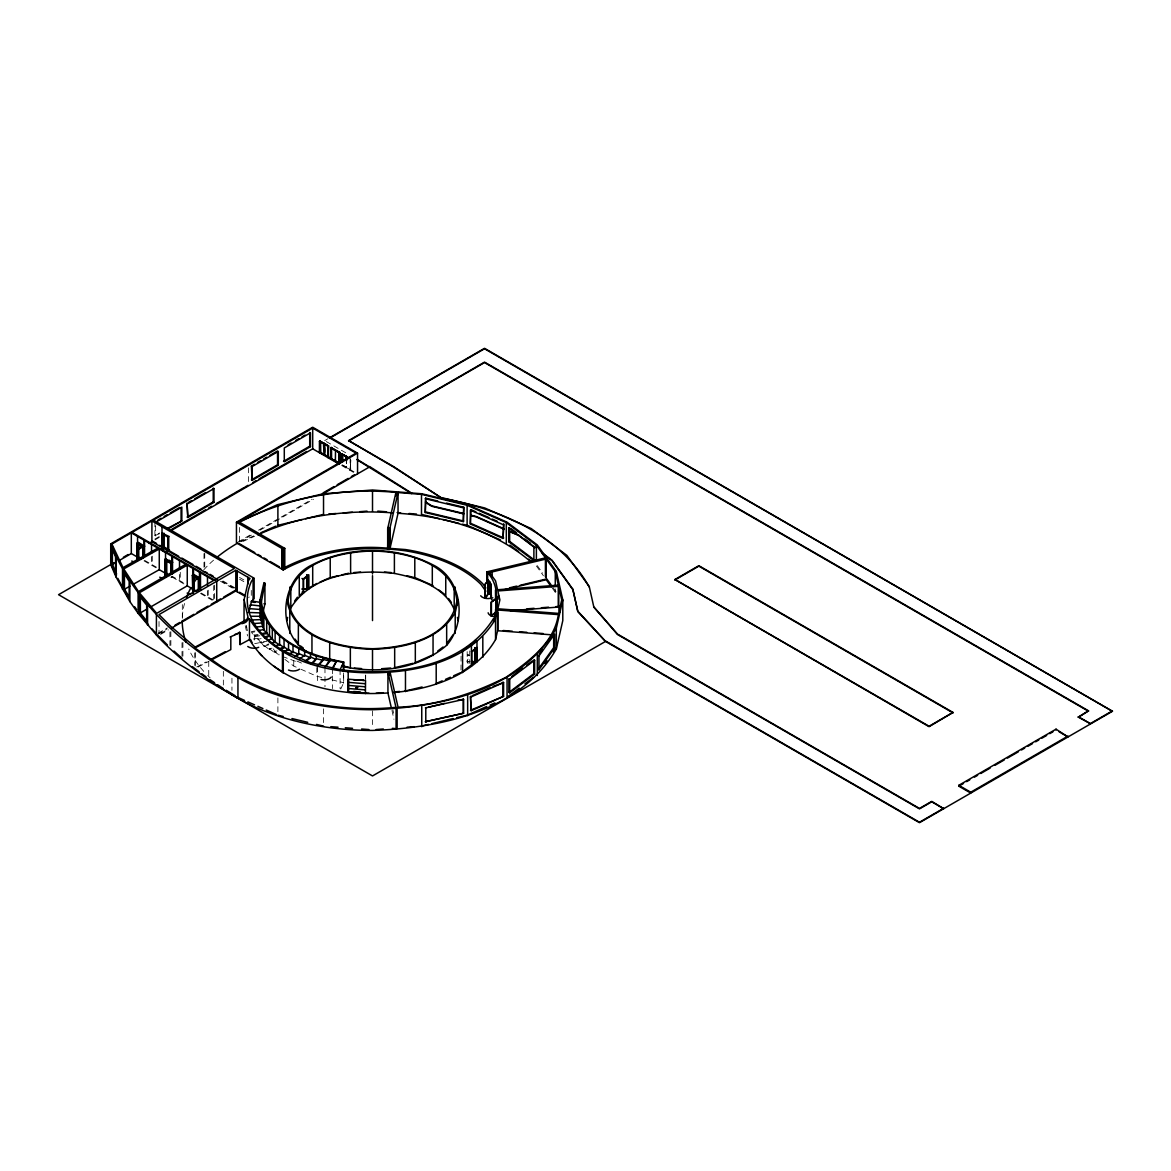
<?xml version="1.0" encoding="UTF-8"?>
<svg xmlns="http://www.w3.org/2000/svg" width="1171" height="1171" viewBox="0 0 1171 1171"><rect width="100%" height="100%" fill="white"/><g stroke="black" fill="none" stroke-linecap="round" stroke-linejoin="round"><path stroke-width="0.75" stroke-dasharray="5 3.75" d="M469.073 655.701C467.258 655.687 467.258 654.369 469.059 655.467M340.761 689.002L343.674 682.708L343.674 674.072M154.909 521.798L154.909 535.615L159.519 532.937M154.909 535.615L160.266 533.376M324.66 440.618L327.836 438.788M154.909 539.055L159.637 536.333M154.982 539.875L159.71 537.152M350.188 469.512L346.382 467.595L346.353 461.842M170.805 577.171L172.269 576.322M171.259 577.435L172.737 576.586L184.462 583.363M238.035 541.997L252.189 533.815M258.498 530.185L311.998 499.285M239.528 541.997L253.697 533.815M259.991 530.185L313.491 499.285M158.217 633.174L167.336 627.905M157.939 634.184L167.087 628.915M160.866 633.365L167.16 629.735M160.588 634.404L168.39 629.896M248.545 597.444L249.306 597.02M196.713 666.958L206.257 661.864M198.075 667.075L208.994 661.234M241.241 541.441L254.37 535.63M242.895 541.485L254.561 536.318M276.868 650.871L273.999 652.145L276.868 650.007M272.038 648.105L269.023 649.261L272.038 647.241M268.788 644.797L264.046 646.377L264.046 645.514L268.788 643.933M264.178 641.957L260.913 642.894L260.913 642.03L264.178 641.093M258.103 634.36L254.663 635.033L257.781 639.395L261.133 638.59M258.103 635.224L254.663 635.897L251.531 631.535L255.058 630.993M259.816 635.751L254.663 636.761L251.531 632.399L255.058 631.857M254.663 643.655L266.695 641.298M253.302 639.029L258.586 638.21M470.259 661.674L467.156 661.922L470.449 661.849M300.874 669.212L316.814 676.282L323.474 677.863M331.949 679.897L343.674 682.708M296.922 661.059L302.791 663.664L302.791 662.801M295.443 661.278L283.953 657.048M284.904 659.405L293.745 666.065L299.41 668.568M467.61 654.882L468.854 654.794M326.211 441.511L347.86 454.011M342.679 465.063L346.353 467.053L346.294 460.144M342.093 464.916L356.218 473.084M342.298 465.282L350.466 469.908M341.654 465.531L354.579 472.996M239.499 577.42L245.529 580.889M239.513 579.147L245.544 582.631M222.929 580.918L236.571 588.793M222.168 581.358L234.302 588.354M220.47 581.24L232.78 588.34M156.49 567.218L144.765 560.441L142.833 561.026A7.831 4.523 0 0 1 142.057 561.421M201.236 593.053L214.469 600.694L214.469 585.149M144.018 560.88L156.226 567.92M171.991 577.025L184.198 584.08M200.49 593.477L212.171 600.225M273.999 651.281L280.425 656.038M269.023 648.397L273.999 652.145M264.046 645.514L269.023 649.261M537.299 565.652L542.583 573.014M553.136 587.74L556.313 592.145M536.377 565.959L543.417 575.766M552.258 588.105L555.274 592.306L556.049 595.688M273.297 648.895L276.049 652.745L276.049 649.29M260.913 642.03L264.046 646.377M260.913 642.894L257.781 638.532L257.781 639.395M392.87 709.875L393.646 713.271M391.948 710.504L393.939 719.272M246.32 625.782L247.491 630.964A126.307 72.924 0 0 1 246.51 625.768M245.222 625.709L247.564 635.97M555.274 588.852L555.274 592.306M469.747 650.915L469.747 663.401M467.156 651.618L467.214 662.098M461.067 656.184L461.008 670.017M372.51 710.841L372.51 728.113M365.689 674.964L365.689 679.912M365.542 675.565L365.542 678.873M350.861 460.247L350.114 470.42L350.114 459.061M346.675 458.754L346.587 467.478M343.41 672.944L343.41 683.293M340.088 669.71L340.088 688.709M332.535 668.773L332.535 674.189M332.535 675.989L332.535 688.621M324.982 667.836L324.982 686.821M323.533 708.85L323.533 722.653M317.443 666.885L317.443 683.205M316.814 667.646L316.814 676.282M293.745 660.883L293.745 666.065M278.976 654.165L278.976 655.028M277.893 697.931L277.893 711.748M254.663 635.033L254.663 641.942M251.282 590.389L251.282 597.298M248.384 467.829L248.384 483.36M239.557 527.433L239.557 541.236M231.946 678.214L231.946 690.29M223.339 671.276L223.339 685.079M213.722 585.588L213.722 599.391M208.745 661.571L208.745 677.101M208.233 590.184L208.233 597.093M207.487 590.608L207.487 597.517M204.735 553.166L204.735 568.696M203.988 553.59L203.988 569.121M195.133 652.262L195.133 666.079M194.957 653.198L194.957 665.274M182.91 642.396L182.91 656.199M182.325 604.573L182.325 618.39M182.017 642.733L182.017 656.55M180.261 572.312L180.261 580.933M179.514 574.463L179.514 581.372M170.864 631.608L170.864 645.426M169.941 631.945L169.941 645.748M159.022 621.494L159.022 633.584M155.655 525.691L155.655 536.04M152.289 556.166L152.289 564.788M151.542 556.591L151.542 565.227M210.121 677.848A190.288 109.854 0 0 1 207.721 675.521M203.739 671.349A190.288 109.854 0 0 1 188.707 649.027M182.325 617.015A190.288 109.854 0 0 1 184.769 602.67M203.739 569.838A190.288 109.854 0 0 1 213.927 559.855M468.137 663.562A7.831 4.523 0 0 1 468.693 658.556M350.685 469.791L350.48 458.842L350.685 469.878"/><path stroke-width="1.5" d="M244.051 599.874L248.428 580.67L250.023 578.459L235.81 570.248L159.022 614.585L170.864 626.441L195.133 647.08L248.34 618.669L244.051 599.874L244.051 620.586M248.691 611.76L249.394 608.642L260.182 609.462M261.148 606.051L250.462 604.822L249.394 609.505L249.394 608.642M260.357 602.377L251.531 601.016L250.462 605.685L250.462 604.822M260.694 614.336L260.064 617.132L260.064 599.874L263.885 583.07L264.924 583.231L264.924 603.943L263.021 612.272M261.118 603.328L264.924 583.231M306.509 651.442C276.473 632.794 279.84 580.128 311.954 564.92C349.178 545.745 395.827 545.745 433.05 564.92C462.355 578.986 466.995 622.152 446.663 645.309C418.354 669.739 377.194 674.145 341.742 666.284M287.934 603.328C289.954 563.119 339.531 551.614 372.51 551.043C405.883 551.409 456.792 563.822 457.085 605.056M286.88 620.586L287.612 617.38M289.735 612.682L290.818 607.954L290.818 587.227M387.938 527.506L387.674 549.433L387.674 528.707L395.944 492.406C342.43 487.282 287.349 497.455 239.557 522.251L284.787 548.365L284.787 569.077L282.548 569.516L282.548 548.789M398.038 492.567L398.038 513.279L389.767 549.594L389.767 528.868L398.038 492.567L421.487 494.352L467.112 505.257L506.311 522.617L536.377 545.247L545.423 557.864L545.423 576.849M365.689 692.383L365.411 693.583L365.542 680.527L348.358 679.209L348.329 691.754L365.498 693.144M457.085 599.874C451.259 637.829 404.888 647.841 372.51 648.705C340.132 647.841 293.76 637.829 287.934 599.874M455.212 633.379L455.212 612.667L458.139 599.874M493.489 622.035C497.412 605.275 500.251 585.573 486.829 571.872L545.423 557.864M495.538 618.903L497.573 609.989L558.362 614.614C554.103 643.157 528.355 661.674 506.311 677.116C472.66 694.11 435.905 705.806 398.038 707.182L390.045 672.081C429.816 669.285 474.401 655.35 495.538 618.903L495.538 639.615C475.104 675.067 432.114 689.163 393.471 692.529M495.538 639.615L497.851 629.5L497.851 612.228M231.448 694.33A190.288 109.854 0 0 0 372.51 730.441C439.769 728.055 519.719 711.983 556.313 649.027L556.313 628.3L562.797 599.874L556.313 571.433L537.299 544.939L507.058 522.193L467.653 504.73L421.75 493.752L372.51 490.005L323.255 493.752L277.366 504.73L237.947 522.193L357.55 453.133L357.55 473.845M556.313 649.027L562.797 620.586L562.797 599.874M485.848 591.223L480.974 584.431A125.238 72.309 0 0 0 404.917 550.736C363.903 545.335 320.825 549.755 283.953 569.457L283.294 569.94L236.454 542.905L236.454 522.193L356.057 453.133L312.701 428.103L153.401 520.07L253.785 578.02L251.531 581.153A125.238 72.309 0 0 0 283.953 651.003L309.891 662.493L340.088 669.71L343.674 661.981C309.598 655.892 265.407 639.556 261.118 599.874M332.535 667.909L336.619 660.956L333.354 667.382M484.955 584.505L488.366 580.216L488.366 593.946L485.262 598.308L484.955 584.505L488.366 580.216M484.955 598.235L487.912 594.063L487.912 580.318L490.912 584.49L490.912 598.235L492.698 600.782M191.488 588.281L194.24 589.013L194.24 576.996M203.549 571.463L207.018 572.604M255.058 602.421L251.531 601.865L253.785 598.732L253.785 578.02M294.55 601.162L297.405 597.195M290.818 607.954C311.984 573.995 357.989 569.121 394.393 573.424C417.637 577.947 445.741 587.066 454.919 611.116M446.429 503.106L463.745 507.248L463.335 521.622L425.263 512.517L425.659 498.143L437.778 501.042M425.263 512.517L425.659 498.143M324.982 666.972L329.841 660.195L336.619 661.82M326.929 665.128L329.841 661.059L329.841 659.332M463.335 521.622L463.745 507.248M286.88 599.874C292.765 638.312 339.722 648.441 372.51 649.305C402.853 648.339 438.642 640.903 455.212 612.667M447.864 642.059L453.148 634.697M493.489 618.581C462.135 668.875 393.998 676.077 340.088 669.71M357.55 453.133L312.701 427.239L110.718 543.856C121.257 570.819 138.017 594.985 157.851 615.931A473.128 273.165 0 0 0 237.947 677.555A190.288 109.854 0 0 0 372.51 709.728C439.769 707.343 519.719 691.271 556.313 628.3M539.041 654.238L542.173 649.861M548.438 641.137L551.57 636.761M538.967 669.739L538.967 655.921L554.644 634.082L554.644 647.9L538.967 669.739L538.001 669.505L553.663 647.665L553.663 633.848M544.778 663.503L546.886 660.576M553.18 651.793L555.274 648.866M317.443 666.021L323.064 659.449L329.841 661.059M319.683 664.25L323.064 660.312L323.064 657.721M311.164 663.796L316.287 658.688L323.064 660.312M312.437 663.386L314.999 660.825M496.358 612.17L491.147 615.8L491.147 602.07L496.358 598.44L496.358 608.73M491.147 615.8L495.875 612.199L495.875 598.469M491.41 615.917L491.41 602.172L496.358 598.44M283.294 569.94L283.294 549.228L284.787 548.365M301.957 592.175L303.611 592.907L303.611 579.177L308.368 575.59L308.368 589.32L302.059 588.954M299.688 594.853L303.201 593.214L303.201 578.942L308.763 574.756L308.763 589.028L306.714 588.589L306.714 574.859M307.929 588.662L316.799 583.48M503.062 538.455L503.706 524.154L503.062 538.455L470.361 523.964L471.005 509.663L475.909 511.844M294.902 656.419L298.766 653.506L304.636 656.111L304.636 650.93M296.19 656.316L298.766 654.369L298.766 648.339M299.483 659.127L304.636 655.248L310.52 657.853L310.52 653.535M305.368 660.868L310.52 656.99L316.287 659.551L316.287 656.097C290.832 646.992 262.231 629.691 260.064 599.874M306.656 660.766L310.52 657.853M437.691 651.061L443.062 647.021M461.828 651.442L476.143 640.669M471.401 651.647L476.978 647.475M471.43 663.913L475.309 661L476.978 661.747L476.978 641.035L475.309 640.288M461.828 672.154L470.581 665.552L471.43 665.933L471.43 645.221L470.581 644.84M471.972 664.513L476.143 661.381M511.654 676.545L522.72 668.217M526.877 665.099L532.424 660.927M509.722 692.822L509.722 679.004L534.635 660.254L533.8 659.888L533.8 673.691L508.887 692.442L509.722 692.822L534.635 674.072L534.635 660.254M507.746 696.76L519.192 688.138M524.915 683.835L533.508 677.365M111.889 544.047L131.313 532.834L157.778 548.101L123.028 567.642L111.889 544.047L111.889 564.759L116.456 575.4M214.469 579.982L234.317 568.52L151.908 520.934L132.06 532.395L215.215 580.406M157.983 520.026L161.056 518.241M164.145 516.47L167.219 514.684M170.307 512.913L179.544 507.57M188.604 502.344L191.678 500.573M194.767 498.787L205.54 492.567M251.384 466.102L252.131 466.526L278.303 451.421L278.303 465.224L252.131 480.344L251.384 466.102L254.458 464.316M257.532 462.545L260.621 460.759M263.695 458.988L266.783 457.217M269.857 455.431L277.556 450.981L277.556 464.799L251.384 479.905M288.154 444.863L291.242 443.092M295.853 440.428L298.942 438.642M302.016 436.871L305.089 435.085M155.655 522.237L181.827 507.116L181.827 520.934L167.965 528.926M187.814 503.662L213.986 488.556L213.986 502.359L187.814 517.48L187.067 503.237L187.814 517.48M137.329 560.85L136.831 543.3L138.31 542.451L142.174 544.691M167.219 528.502L181.827 520.934M187.067 517.04L213.239 501.935L213.986 502.359M283.543 461.345L309.715 446.224L310.461 446.663L310.461 432.846L284.29 447.966L284.29 461.769L310.461 446.663M320.181 452.269L319.434 452.709L319.434 441.335L327.236 444.98M320.473 441.818L320.517 452.211M329.417 437.881L484.531 348.314L1112.45 711.28L919.484 822.686L605.539 641.415L577.801 611.599L572.795 589.174L552.083 560.294L542.041 552.756M113.894 562.739L58.55 594.692L372.51 775.949L605.539 641.415L577.801 611.174L572.795 589.174M123.35 557.279L128.151 554.512M139.129 548.174L142.408 546.272M171.815 529.292L205.511 509.839M208.555 508.082L211.717 506.267M216.225 503.662L227.496 497.148M228.477 496.577L233.805 493.503M234.61 493.05L243.788 487.736M244.856 487.136L248.003 485.306M252.746 482.584L256.039 480.666M259.054 478.939L280.542 466.526M281.142 466.175L286.675 462.984M287.451 462.53L294.331 458.564M295.341 457.978L306.582 451.494M330.998 437.398L484.531 348.753L1112.45 711.28M111.889 564.759L116.368 562.168M119.369 560.441L131.313 553.546L141.428 559.387M138.163 549.58L142.745 546.945M148.863 543.417L151.908 541.646L217.396 579.455M170.761 530.77L312.701 448.815L339.019 464.009M137.3 557.835L138.763 556.986L138.763 543.242L137.3 544.091L142.833 547.296L144.765 546.184M169.209 536.508L162.008 533.215M328.656 445.8L327.909 457.598L328.656 457.158M136.831 557.572L138.763 556.986M319.8 452.489L320.576 452.182M331.686 458.593L330.544 459.12L331.291 447.322L331.334 458.783M318.893 451.523L339.575 463.467L339.575 452.313L331.086 447.864L339.385 452.533L339.37 463.804M168.668 549.609L163.501 546.623L162.008 547.486L162.008 526.774M324.513 454.582L324.279 443.736M348.592 440.618L393.441 466.512L441.672 498.085L393.441 466.951L348.592 440.618L484.531 362.132L1088.532 710.841L1078.359 717.15L1088.532 710.841M348.592 441.057L484.531 362.556L1088.532 711.28M335.521 450.63L335.374 461.125M327.968 456.69L324.469 454.611C320.781 424.707 330.046 463.306 320.473 452.24L320.371 441.233L328.275 446.122L328.319 457.056L320.078 452.46L320.181 440.911M328.466 456.968L328.261 446.019M164.526 552.097A7.831 4.523 0 0 0 167.263 551.321L169.502 550.077M168.492 551.19L168.492 536.933L168.463 551.204L169.209 550.78M339.019 462.384L339.18 452.621M339.575 452.401L330.895 447.542L330.895 458.915L335.243 460.642M341.654 462.282L341.654 454.158L346.631 456.397M342.679 454.641L342.679 461.594M165.287 576.996L164.804 559.445L166.282 558.596M166.736 559.401L165.272 560.25L165.301 576.776M346.25 456.705L346.733 460.452M339.078 463.101L335.579 461.023M165.623 576.776L165.272 560.25L170.805 563.441L172.737 562.329L168.858 560.089M164.804 573.717L166.736 573.131L166.736 561.114M165.272 573.98L166.736 573.131M187.258 565.125L139.364 592.775L156.694 613.341L213.722 580.406L187.258 565.125L187.258 585.837L196.494 591.179M323.02 492.932L334.028 486.565M337.175 484.75L348.197 478.397M351.344 476.582L354.491 474.753M321.366 494.748L369.524 466.951L357.14 459.369M192.805 592.877L192.307 575.327L193.786 574.478L198.953 577.464M194.24 574.741L193.493 575.181L193.493 568.725M193.127 592.658L193.113 575.927L192.82 592.658M139.364 613.487L147.092 609.022M150.181 607.237L187.258 585.837M193.127 580.64L192.776 576.132L198.309 579.323L200.241 578.211M192.307 589.599L193.786 588.75M192.776 589.862L194.24 589.013M175.035 625.182L179.763 622.46M182.91 620.645L193.932 614.277M197.079 612.462L208.101 606.095M211.248 604.28L215.962 601.557M217.499 600.679L220.543 598.908M223.602 597.151L235.81 590.096M171.508 628.095L235.81 590.974L244.783 596.141M238.767 677.087L237.947 677.555L237.947 698.267A473.128 273.165 0 0 1 157.851 636.658L138.222 613.516L129.864 601.572L116.09 577.069L110.718 564.568L110.718 543.856M288.476 654.428L292.999 651.823L298.766 654.369M496.958 596.361L496.958 608.437M674.92 579.513L698.853 565.71L953.004 712.436L929.086 726.679L674.92 579.513L929.086 726.254L953.004 712.436M674.92 579.952L698.853 566.135L953.004 712.876M1068.011 736.076L970.759 792.211L970.759 793.074L958.8 786.18L958.8 785.317L1056.052 729.167L1068.011 736.94M593.829 607.032L617.498 634.082L919.484 808.444L931.735 801.374L943.694 808.707L931.735 801.798L919.484 808.868L617.498 634.506L593.829 607.032L589.262 586.627L566.852 555.376L531.195 528.545L484.706 507.951L441.672 497.66M958.8 786.18L963.499 783.458M966.646 781.643L969.778 779.842M974.477 777.12L977.624 775.304M980.756 773.504L990.168 768.059M994.867 765.351L1004.279 759.92M1007.426 758.105L1018.404 751.767M1021.536 749.952L1024.669 748.137M1027.816 746.337L1032.515 743.614M1035.647 741.799L1038.794 739.999M1041.927 738.184L1046.64 735.461M1049.772 733.646L1052.905 731.846M605.539 640.991L919.484 822.247L943.694 808.268M1078.359 716.711L1090.318 723.619L1112.45 710.841M123.745 568.945L159.271 548.965L185.765 564.261L138.485 591.545L123.745 568.945L123.745 589.672L129.922 586.188M133.011 584.446L159.271 569.692L169.4 575.532M392.344 728.318L396.091 728.655L396.091 707.943L387.938 672.242C338.126 675.667 277.468 664.777 249.467 618.903L194.957 648.017L223.339 667.821L239.557 677.497C287.349 702.278 342.43 712.451 395.944 707.328M234.756 634.55L240.128 632.53L240.128 644.606L249.467 639.615L249.467 618.903M230.087 637.039L240.128 632.53M211.029 659.317L225.33 651.676M212.112 659.58L230.819 649.583L230.819 637.492M283.748 651.735L288.52 649.32L292.999 652.686L292.999 645.777M260.943 532.717L275.727 526.174M257.898 534.84C299.454 515.547 346.879 509.429 392.344 512.854M283.28 568.213C315.277 551.643 352.134 544.852 387.938 548.218M320.02 582.06L329.695 577.771M534.723 546.462L533.888 546.828L533.888 560.631L508.8 541.763L508.8 527.945L509.634 527.579L509.634 541.383L534.723 560.265M508.8 541.763L509.634 541.383M279.752 648.734L284.055 646.816L288.52 650.183L288.52 642.411M279.752 649.598L284.055 647.68L284.055 639.059M414.797 662.874L432.304 655.116M435.656 683.747L442.199 680.849M445.478 679.4L450.381 677.219M453.645 675.769L460.188 672.871M472.103 695.72L489.961 687.816M493.211 686.382L503.589 682.547L503.589 696.35L471.123 710.738L470.479 696.452L471.123 710.738M471.123 696.935L503.589 682.547M470.479 710.255L503.589 696.35M468.751 714.471L486.712 706.508M489.976 705.074L494.879 702.893M275.053 646.07L279.591 644.328L284.055 647.68M271.965 642.879L275.126 641.825L279.591 645.192L279.591 635.692M267.427 640.171L272.316 638.78L275.126 642.689L275.126 632.325M146.668 622.372L146.668 605.114L139.422 596.024L139.422 613.282L140.374 613.033L146.595 620.82M277.366 525.442L302.074 519.529M305.602 518.694L323.255 514.464M331.408 577.362L338.302 575.708M341.742 574.888L348.621 573.248M558.362 605.846L558.362 585.134L555.274 571.594L546.228 558.991L487.634 573L487.634 583.012M264.485 636.922L269.506 635.721L272.316 639.644L272.316 628.417M264.485 637.785L267.837 636.98M509.502 587.827L516.601 586.129M520.158 585.28L545.027 579.323M504.364 589.716L546.228 579.704L551.263 586.7M492.83 597.766L490.912 598.235A7.831 4.523 0 0 1 480.681 595.79M394.393 667.748L413.1 663.284M405.195 691.022L422.116 686.982M428.82 707.094L444.307 703.39M458.051 700.097L463.614 699.424L463.614 713.241L425.395 721.717L463.614 713.241M425.395 707.913L463.614 699.424M421.487 726.108L428.498 724.425M432.011 723.59L453.075 718.555M456.588 717.721L467.112 715.203M123.438 589.291L129.147 598.688L129.147 581.416L123.438 572.034L123.438 589.291L124.448 589.086L129.337 597.137M261.543 633.687L266.695 632.677L269.506 636.585L269.506 624.509M263.255 634.214L266.695 633.54L266.695 620.586M258.586 630.437L263.885 629.617L266.695 633.54M111.377 547.106L112.401 546.959L116.602 556.737L115.578 556.884L111.377 547.106L111.377 564.363L115.578 574.156L116.602 574.01L112.401 564.217L112.401 546.959M111.377 564.363L112.401 564.217M255.805 627.1L262.933 626.28L263.885 630.481L263.885 616.678M471.811 661.556L476.553 662.039L476.553 648.295L471.796 651.881L471.796 665.626M302.25 589.145L307.109 588.764L307.109 575.034M472.059 661.732L475.294 661.483L475.294 647.739M328.729 514.054L336.033 513.498M343.323 512.942L352.442 512.254M359.746 511.698L367.035 511.142M353.759 572.575L360.58 572.063M558.362 585.134L497.573 589.745L495.538 580.831L489.58 572.531M558.64 586.334L497.851 590.96L499.885 599.874L497.851 608.788L558.64 613.399L561.729 599.874L558.64 586.334L558.64 607.061L559.797 612.126M496.987 602.787L495.757 597.561M254.78 623.499L261.967 622.943L262.933 627.144L262.933 612.477M526.818 608.861L534.093 608.305M541.368 607.749L548.643 607.193M555.918 606.651L559.548 606.373M510.366 610.72L558.64 607.061M381.629 668.714L390.748 668.026M376.14 693.232L383.4 692.69M394.305 691.856L399.75 691.446M391.143 706.991L387.938 692.954C338.126 696.379 277.468 685.489 249.467 639.615M376.111 729.562L383.327 729.006M407.054 727.206L414.271 726.664M251.955 619.957L261.016 619.605L261.967 623.806L261.967 608.276M250.916 616.268L260.064 616.268L261.016 620.469L261.016 604.075M248.325 612.462L261.016 612.931M377.779 511.127L386.576 511.8M397.13 512.591L400.643 512.869M408.986 513.498L416.481 514.069M398.038 513.279C445.434 516.177 494.133 530.287 530.653 561.656M387.674 528.707L389.767 528.868M388.992 548.306L405.473 549.55A127.376 73.539 0 0 1 482.818 583.817L485.804 587.974M387.806 548.818L388.713 549.506L388.713 528.794M384.439 572.063L391.26 572.575M503.164 630.525L512.269 631.213M519.543 631.769L526.818 632.311M534.093 632.867L543.183 633.555M553.005 634.916L497.573 630.715L497.573 609.989M354.271 668.026L361.561 668.582M355.223 679.736L363.83 680.395L353.481 679.707M353.657 691.461L360.522 691.988M369.026 693.247L348.197 692.281L348.197 671.569M330.793 726.664L338.038 727.206M345.299 727.762L352.559 728.318M361.619 729.006L368.88 729.562M348.534 682.371L365.381 683.732M348.534 685.445L365.381 686.806M348.534 688.533L365.381 689.895M263.885 603.782L264.924 603.943M443.385 498.495C500.163 509.209 559.811 534.444 589.262 587.052L589.262 586.627M425.263 498.7L463.335 507.804M425.556 501.949L431.718 505.843L463.731 513.498M470.844 515.211L476.187 516.484L504.262 528.926M425.556 502.388L431.718 506.282L463.731 513.937M470.844 515.635L476.187 516.909L504.262 529.351M425.659 511.947L463.745 521.051M421.75 514.464L439.403 518.694M442.945 519.529L458.827 523.335M462.355 524.184L467.653 525.442L500.485 539.992M406.718 575.708L413.597 577.362M553.663 647.665L554.644 647.9M538.001 655.687L538.967 655.921M316.287 656.097L343.41 662.581L343.41 671.217M342.122 665.714L348.914 667.338M277.893 715.203L283.162 716.462M291.945 718.555L307.739 722.331M316.507 724.425L323.533 726.108M479.188 513.293L488.995 517.641M492.259 519.09L497.163 521.256M503.062 524.637L470.361 510.146L470.361 523.964M509.209 531.122L519.119 535.513L534.884 547.369M509.209 531.546L519.119 535.513M471.005 523.481L503.706 537.957M415.324 577.771L433.05 585.632M533.8 673.691L534.635 674.072M301.957 578.445L303.611 579.177M509.722 679.004L508.887 678.638L508.887 692.442M244.549 700.419L237.976 697.404M247.886 701.897L254.561 704.854M257.898 706.333L262.889 708.543M266.227 710.021L276.224 714.456M1078.359 717.15L1090.318 723.619M1059.038 731.758L1066.503 736.076M958.8 785.317L970.759 792.211M357.14 459.808L411.709 493.62M328.466 445.99L319.8 441.13L319.976 452.606M319.434 441.335L327.968 446.268M330.544 447.746L339.078 452.679M341.654 454.158L348.709 458.242M331.188 458.871L339.37 463.496M277.556 464.799L278.303 465.224M213.986 488.556L213.239 488.117L213.239 501.935M236.454 522.193L283.294 549.228M239.484 543.783L254.824 552.639M257.898 554.41L260.957 556.181M264.031 557.952L267.105 559.723M270.164 561.495L279.371 566.808M151.908 540.797L156.563 543.476M159.666 545.262L178.695 556.254M181.856 558.084L192.922 564.466M196.084 566.296L200.827 569.033M210.048 574.361L213.078 576.103M239.513 592.233L244.036 594.839M137.563 542.876L144.018 546.608M165.535 559.035L171.991 562.753M199.494 578.635L193.039 574.902L193.039 568.462M136.831 543.3L143.286 547.033L143.286 557.733M164.804 559.445L171.259 563.178L171.259 573.878M192.307 575.327L198.763 579.06L198.763 589.76M226.208 690.275L234.961 695.574M240.128 644.606L239.411 632.062M369.524 466.512L411.709 493.196M210.209 679.795L214.586 682.708M217.499 684.654L223.339 688.533M199.099 671.759L192.381 666.636M201.851 673.779L205.994 676.809M511.024 528.619L516.601 532.82M524.974 539.114L530.551 543.315M508.8 527.945L534.884 547.794M543.476 554.264L552.083 560.733L572.795 589.599M509.941 545.071L518.577 551.57M528.663 559.153L531.546 561.319M438.496 589.73L445.302 594.839M300.61 646.011L303.304 648.031M173.967 651.076L182.017 658.278M167.468 645.001L157.719 635.18M152.025 628.856L156.694 634.053M142.452 598.366L144.516 600.957M139.422 613.282L148.512 624.948M546.798 578.898L551.029 584.797M487.634 579.455L491.161 584.314L491.132 598.586M489.185 592.687L491.63 596.098M448.566 598.513L451.421 602.494M295.048 639.117L298.21 643.523M134.665 606.812L136.583 609.535M129.337 579.879L124.448 571.829L124.448 589.086M117.847 578.342L122.296 586.934M457.407 617.38L458.139 620.586M162.52 550.751L162.491 547.735L163.969 546.886L163.969 533.156L162.491 534.005L162.535 550.531M193.127 592.804L193.113 575.927M165.609 573.775L165.623 576.922M162.842 547.53L162.857 550.677M137.636 543.9L137.344 560.631M1056.052 729.167L1056.052 730.031M556.313 571.433L556.313 574.888M555.274 571.594L555.274 585.412M546.228 558.991L546.228 579.704M537.299 654.809L537.299 675.521M536.377 545.247L536.377 560.792M507.058 677.555L507.058 698.267M506.311 522.617L506.311 543.344M502.959 682.064L502.959 695.867M499.051 596.185L499.051 599.406M495.479 589.906L495.611 600.869M495.611 609.227L495.611 614.409M492.142 571.916L492.142 577.098M489.829 581.577L489.829 593.595L487.912 594.063L489.58 593.243L489.58 582.543M488.614 580.992L488.614 593.477M487.224 572.429L487.224 582.792M486.829 571.872L486.829 582.236M485.262 584.563L485.262 598.308M482.818 636.643L482.818 657.355M474.914 647.563L474.914 661.308M467.653 695.018L467.653 715.73M467.112 505.257L467.112 525.984M463.218 698.867L463.218 712.671M462.574 651.866L462.574 672.593M455.212 587.081L455.212 592.248M454.202 587.227L454.202 607.954M446.663 624.597L446.663 645.309M445.756 575.459L445.756 596.171M436.198 663.562L436.198 684.274M433.05 634.828L433.05 655.54M432.304 565.344L432.304 586.056M425.79 708.47L425.79 722.287M421.75 705.981L421.75 726.708M421.487 494.352L421.487 515.064M415.324 642.689L415.324 663.401M414.797 557.586L414.797 578.298M405.473 670.91L405.473 691.622M397.13 707.855L397.13 728.582M395.944 492.406L395.944 495.86M394.671 647.622L394.671 668.334M394.393 552.712L394.393 573.424M390.045 527.667L390.045 548.379M390.045 672.081L390.045 675.535M387.938 672.242L387.938 692.954M372.51 490.62L372.51 511.346M372.51 551.043L372.51 573.98M372.51 575.708L372.51 620.586M372.51 649.305L372.51 670.017M350.612 552.712L350.612 573.424M350.349 647.622L350.349 668.334M348.534 679.282L348.534 691.607M346.484 456.558L346.353 460.115M346.294 456.675L346.25 460.174M343.674 661.981L343.674 670.617M342.444 462.062L342.195 454.275L347.787 457.393L342.005 453.953L342.005 462.077M342.4 453.733L342.195 462.179M339.766 452.211L339.766 463.57M339.18 452.548L339.18 463.614M331.481 447.644L331.481 458.798M331.188 447.805L331.086 459.017M330.222 557.586L330.222 578.298M329.695 642.689L329.695 659.946M323.533 494.352L323.533 515.064M312.701 428.103L312.701 448.815M312.701 565.344L312.701 586.056M311.954 634.828L311.954 653.813M309.715 432.421L309.715 446.224M299.264 575.459L299.264 596.171M298.356 624.597L298.356 645.309M289.793 587.081L289.793 592.248M289.793 612.667L289.793 633.379M283.953 548.745L283.953 569.457L281.787 569.077L281.787 548.365M283.28 652.247L283.28 672.959M282.445 651.866L282.445 672.593M277.893 505.257L277.893 525.984M263.885 583.07L263.885 588.486M253.507 578.401L253.507 599.113M253.346 578.635L253.346 599.347M252.131 466.526L252.131 480.344M251.531 601.016L251.531 601.865M247.798 577.171L247.798 584.08M237.245 571.082L237.245 591.794M235.81 570.248L235.81 590.974M216.723 581.27L216.723 601.996M207.487 576.805L207.487 585.427M200.49 572.765L200.49 590.023M199.494 572.195L199.494 589.335M198.309 579.323L198.309 591.34M181.081 508.419L181.081 520.495M179.514 560.66L179.514 569.282M172.518 556.62L172.518 573.878M171.991 556.313L171.991 573.453M170.805 563.441L170.805 573.746M168.024 550.926L168.024 537.196L162.491 534.005L162.535 538.514L162.842 533.8L162.857 550.531M166.282 560.382L166.282 572.868M165.535 552.58L165.535 573.292M163.501 534.137L163.501 546.623M159.271 548.965L159.271 569.692M156.416 614.351L156.416 635.077M151.908 520.934L151.908 541.646M151.542 544.5L151.542 553.136M147.561 604.499L147.561 625.226M144.545 540.475L144.545 556.005M144.018 540.153L144.018 557.308M142.833 547.296L142.833 557.601M140.374 595.761L140.374 613.033M138.105 592.628L138.105 613.355M137.563 536.435L137.651 560.631M131.313 532.834L131.313 553.546M129.864 580.86L129.864 601.572M122.516 568.784L122.516 589.496M116.09 556.357L116.09 577.069M115.578 556.884L115.578 574.156M331.276 677.087A7.831 4.523 0 0 1 321.059 679.531M299.469 669.212A7.831 4.523 0 0 1 288.505 670.046M258.718 647.314A7.831 4.523 0 0 1 247.754 646.48M247.344 618.142A7.831 4.523 0 0 1 241.811 623.675M185.882 642.045A190.288 109.854 0 0 1 182.222 620.586M186.526 597.356A190.288 109.854 0 0 1 191.005 587.579M192.747 584.549A190.288 109.854 0 0 1 196.699 578.547M216.606 557.586A190.288 109.854 0 0 1 237.947 542.905M283.192 672.154A126.307 72.924 0 0 1 273.765 666.065M261.777 655.672A126.307 72.924 0 0 1 259.245 652.862M252.028 642.498A126.307 72.924 0 0 1 250.506 639.454M494.85 616.678A7.831 4.523 0 0 1 488.117 612.799M190.712 594.312A7.977 4.596 0 0 1 187.14 593.111M162.271 578.152A7.831 4.523 0 0 1 159.739 577.171M134.299 562.007A7.831 4.523 0 0 1 131.767 561.026M356.277 687.889L357.682 687.406L356.247 688.021M356.262 687.494L357.638 687.611L356.262 687.333"/></g></svg>
